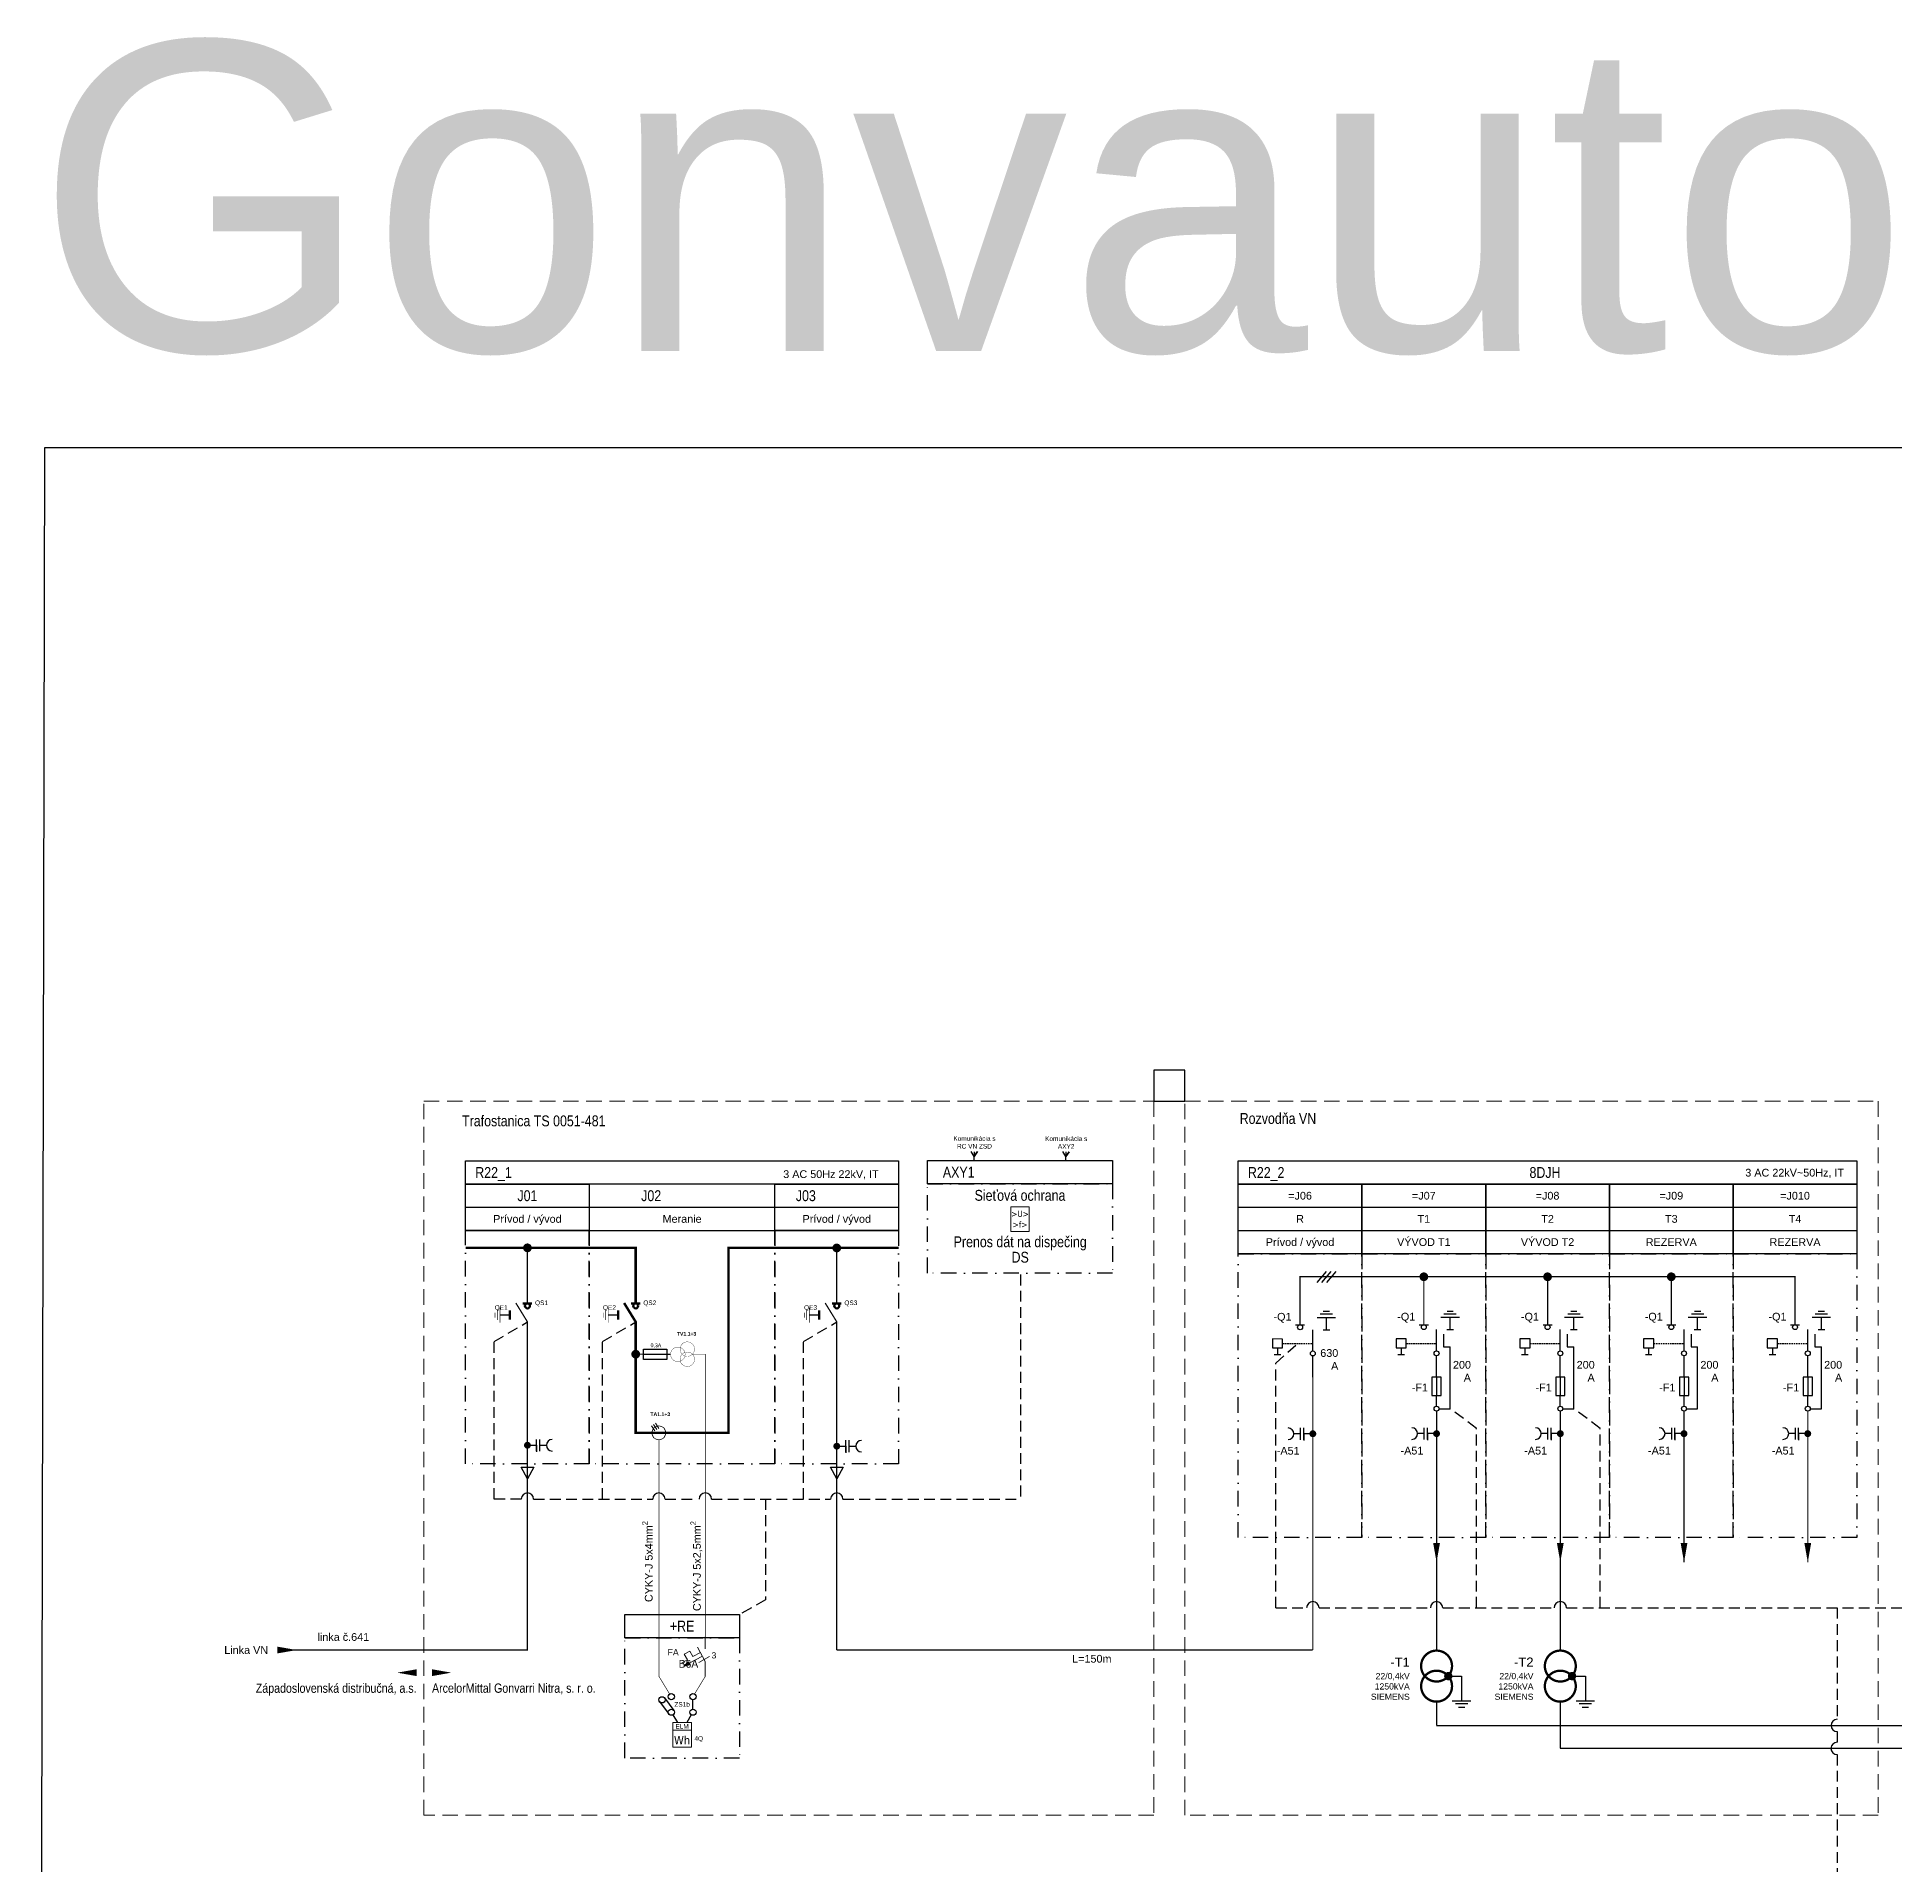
# Model space of a CAD drawing. Header units: millimetres. Extents: x -612 to 6794, y -5043 to 2163.
# Drawn here: x 3443 to 4043, y -2270 to -1680 of the extents above; entities that cross this region are included whole.
import ezdxf
from ezdxf.enums import TextEntityAlignment as Align

# ---------------------------------------------------------------- set-up
doc = ezdxf.new("R2018")
doc.units = ezdxf.units.MM
doc.header["$MEASUREMENT"] = 0
doc.linetypes.add('ČERCHOVANÁ', pattern=[1, 0.5, -0.25, 0, -0.25])
doc.linetypes.add('ČÁRKOVANÁ', pattern=[0.75, 0.5, -0.25])
doc.layers.get('Defpoints').update_dxf_attribs({"color": 250})
for name, color, linetype in [('10kV', 34, 'Continuous'), ('22kV', 34, 'Continuous'), ('400V', 7, 'Continuous'), ('Kable', 7, 'Continuous'), ('LEGRAND', 7, 'Continuous'), ('Pístroj_OZN', 230, 'Continuous'), ('RS', 40, 'Continuous')]:
    doc.layers.add(name, color=color, linetype=linetype)
doc.layers.add('Prístroj', color=7, linetype='Continuous', lineweight=13)
doc.styles.get("Standard").update_dxf_attribs({"font": 'arial.ttf'})
doc.styles.add('styl2', font='ARIALN.TTF', dxfattribs={"width": 0.85})
doc.styles.add('Tahoma', font='tahoma.ttf')

# ---------------------------------------------------------------- blocks, each defined once
blk = doc.blocks.new('VN MTP')
at = {"layer": '10kV', "color": 0, "lineweight": 13}
for p, q in [((-3.13, -1.15), (-1.46, -0.06)), ((-2.72, -1.78), (-1.05, -0.68)), ((-2.31, -2.41), (-0.64, -1.31))]:
    blk.add_line(p, q, dxfattribs=at)
blk.add_circle((0, 0), 2.25, dxfattribs=at)
blk = doc.blocks.new('VN odpojovac s uzemnovacom')
at = {"layer": '22kV', "linetype": 'Continuous', "lineweight": 50}
for p, q in [((-5.71, 8.93), (-5.71, 6.01)), ((-1.46, 11.25), (1.46, 11.25))]:
    blk.add_line(p, q, dxfattribs=at)
at = {"layer": '22kV', "flags": 128}
for points, const_width in [([(0, 15), (0, 11.25)], 0.4), ([(-10.52, 8.27), (-10.52, 6.67)], 0.2), ([(-9.71, 9.07), (-9.71, 5.87)], 0.2), ([(-5.71, 7.47), (-8.91, 7.47)], 0.4), ([(-8.91, 9.87), (-8.91, 5.07)], 0.2), ([(-3.75, 11.38), (0, 5.29), (0, 0)], 0.4)]:
    blk.add_lwpolyline(points, dxfattribs=dict(at, const_width=const_width))
at = {"layer": '22kV', "linetype": 'Continuous', "lineweight": 50}
blk.add_circle((0, 10.45), 0.8, dxfattribs=at)
blk = doc.blocks.new('Istič')
at = {"layer": 'Prístroj', "linetype": 'Continuous', "ltscale": 4}
blk.add_hatch(color=0, dxfattribs=at).paths.add_polyline_path([(-6.97, -9.55), (-5.41, -8.11), (-4.92, -9.02)], flags=0)
at = {"layer": 'Prístroj', "color": 0, "linetype": 'Continuous'}
for p, q in [((0, 0), (0, -3.89)), ((0, -8), (0, -12.8))]:
    blk.add_line(p, q, dxfattribs=at)
at = {"layer": 'Prístroj', "color": 0, "linetype": 'Continuous', "ltscale": 4}
for p, q in [((-6.8, -5.61), (-4.99, -4.62)), ((-5.81, -7.41), (-6.8, -5.61)), ((-4.99, -4.62), (-4, -6.42)), ((-1.6, -5.11), (-4, -6.42)), ((0, -8), (-2.57, -3.37)), ((-7.61, -8.4), (-5.81, -7.41)), ((-6.97, -9.55), (-5.41, -8.11)), ((-4.92, -9.02), (-6.97, -9.55)), ((-6.97, -9.55), (-6.97, -9.55)), ((-5.41, -8.11), (-4.92, -9.02)), ((-0.96, -6.26), (-5.17, -8.57)), ((-2.07, -8.37), (1.36, -6.43))]:
    blk.add_line(p, q, dxfattribs=at)
at = {"color": 0}
blk.add_attdef('POCET_POLOV', text='', height=2, dxfattribs=at).set_placement((2, -6), align=Align.MIDDLE_LEFT)
at = {"lineweight": 30, "flags": 104}
blk.add_attdef('POPIS', text='', height=1.8, dxfattribs=at).set_placement((-8.61, -7.5), align=Align.TOP_RIGHT)
at = {"layer": 'Pístroj_OZN'}
blk.add_attdef('OZNACENIE', text='', height=2, dxfattribs=at).set_placement((-8.61, -6), align=Align.RIGHT)
blk = doc.blocks.new('Elektromer')
at = {"layer": 'Prístroj', "color": 0, "linetype": 'Continuous', "ltscale": 4}
blk.add_line((-3, -3.5), (3, -3.5), dxfattribs=at)
blk.add_lwpolyline([(-3, -9), (3, -9), (3, -1), (-3, -1)], close=True, dxfattribs=at)
at = {"lineweight": 30, "flags": 104}
blk.add_attdef('POPIS', text='', height=1.8, dxfattribs=at).set_placement((-4, -5), align=Align.TOP_RIGHT)
at = {"layer": 'Prístroj', "style": 'Tahoma'}
blk.add_text('Wh', height=2.72625, dxfattribs=at).set_placement((0, -6.772625), align=Align.MIDDLE_CENTER)
at = {"layer": 'Pístroj_OZN'}
blk.add_attdef('OZNACENIE', text='', height=2, dxfattribs=at).set_placement((-4, -3.5), align=Align.RIGHT)

msp = doc.modelspace()

# ---------------------------------------------------------------- linework, layer by layer
for p, q in [((3648.39, -2221.91), (3649.87, -2224.35)), ((3654.35, -2221.91), (3652.87, -2224.35))]:
    msp.add_line(p, q)
msp.add_lwpolyline([(3445.41, -1812.27), (5390.98, -1812.27), (5388.45, -2974.54), (3442.88, -2974.54)], close=True)
at = {"lineweight": 30}
for points in [[(3895.26, -2225.34), (4077.86, -2225.34), (4077.86, -2122.43)], [(3935.26, -2232.69), (4462.28, -2232.69), (4462.28, -2122.43)]]:
    msp.add_lwpolyline(points, dxfattribs=at)
at = {"layer": '10kV', "color": 0, "ltscale": 5}
for p, q in [((3581.37, -2057.84), (3621.37, -2057.84)), ((3621.37, -2057.84), (3681.37, -2057.84)), ((3621.37, -2057.84), (3681.37, -2057.84)), ((3681.37, -2057.84), (3721.37, -2057.84)), ((3581.37, -2065.34), (3681.37, -2065.34)), ((3681.37, -2065.34), (3721.37, -2065.34))]:
    msp.add_line(p, q, dxfattribs=at)
for points in [[(3581.37, -2042.84), (3721.37, -2042.84), (3721.37, -2050.34), (3581.37, -2050.34)], [(3581.37, -2050.34), (3621.37, -2050.34), (3621.37, -2065.34), (3581.37, -2065.34)], [(3681.37, -2050.34), (3721.37, -2050.34), (3721.37, -2065.34), (3681.37, -2065.34)], [(3632.87, -2189.47), (3669.87, -2189.47), (3669.87, -2196.97), (3632.87, -2196.97)]]:
    msp.add_lwpolyline(points, close=True, dxfattribs=at)
at = {"layer": '10kV', "color": 0, "linetype": 'ČERCHOVANÁ', "ltscale": 10}
for points in [[(3581.37, -2065.34), (3621.37, -2065.34), (3621.37, -2140.77), (3581.37, -2140.77)], [(3621.37, -2065.34), (3681.37, -2065.34), (3681.37, -2140.77), (3621.37, -2140.77)], [(3669.87, -2235.89), (3632.87, -2235.89), (3632.87, -2196.97), (3669.87, -2196.97)]]:
    msp.add_lwpolyline(points, close=True, dxfattribs=at)
at = {"layer": '22kV', "color": 0}
for p, q in [((3831.14, -2057.84), (3871.14, -2057.84)), ((3871.14, -2057.84), (3911.14, -2057.84)), ((3911.14, -2057.84), (3951.14, -2057.84)), ((3951.14, -2057.84), (3991.14, -2057.84)), ((3991.14, -2057.84), (4031.14, -2057.84)), ((3831.14, -2065.34), (3871.14, -2065.34)), ((3871.14, -2065.34), (3911.14, -2065.34)), ((3911.14, -2065.34), (3951.14, -2065.34)), ((3951.14, -2065.34), (3991.14, -2065.34)), ((3991.14, -2065.34), (4031.14, -2065.34))]:
    msp.add_line(p, q, dxfattribs=at)
at = {"layer": '22kV'}
for p, q in [((3859.55, -2078.54), (3856.53, -2082.13)), ((3861.11, -2078.54), (3858.1, -2082.13)), ((3862.67, -2078.54), (3859.66, -2082.13)), ((3895.26, -2112.71), (3895.26, -2118.71)), ((3935.26, -2112.71), (3935.26, -2118.71)), ((3975.26, -2112.71), (3975.26, -2118.71)), ((4015.26, -2112.71), (4015.26, -2118.71)), ((3851.28, -2131.05), (3849.1, -2131.05)), ((3851.28, -2132.96), (3851.28, -2129.14)), ((3852.31, -2132.96), (3852.31, -2129.14)), ((3855.26, -2131.05), (3852.31, -2131.05)), ((3852.31, -2131.05), (3852.31, -2133.17)), ((3891.28, -2131.01), (3889.1, -2131.01)), ((3891.28, -2132.92), (3891.28, -2129.11)), ((3892.31, -2132.92), (3892.31, -2129.11)), ((3895.26, -2131.01), (3892.31, -2131.01)), ((3892.31, -2131.01), (3892.31, -2133.13)), ((3931.28, -2131.01), (3929.1, -2131.01)), ((3931.28, -2132.92), (3931.28, -2129.11)), ((3932.31, -2132.92), (3932.31, -2129.11)), ((3935.26, -2131.01), (3932.31, -2131.01)), ((3932.31, -2131.01), (3932.31, -2133.13)), ((3971.28, -2131.01), (3969.1, -2131.01)), ((3971.28, -2132.92), (3971.28, -2129.11)), ((3972.31, -2132.92), (3972.31, -2129.11)), ((3975.26, -2131.01), (3972.31, -2131.01)), ((3972.31, -2131.01), (3972.31, -2133.13)), ((4011.28, -2131.01), (4009.1, -2131.01)), ((4011.28, -2132.92), (4011.28, -2129.11)), ((4012.31, -2132.92), (4012.31, -2129.11)), ((4015.26, -2131.01), (4012.31, -2131.01)), ((4012.31, -2131.01), (4012.31, -2133.13)), ((3601.37, -2134.76), (3604.32, -2134.76)), ((3604.32, -2136.67), (3604.32, -2132.85)), ((3604.32, -2134.76), (3604.32, -2136.88)), ((3605.34, -2136.67), (3605.34, -2132.85)), ((3605.34, -2134.76), (3607.52, -2134.76)), ((3701.37, -2135.06), (3704.32, -2135.06)), ((3704.32, -2136.97), (3704.32, -2133.15)), ((3704.32, -2135.06), (3704.32, -2137.18)), ((3705.34, -2136.97), (3705.34, -2133.15)), ((3705.34, -2135.06), (3707.52, -2135.06))]:
    msp.add_line(p, q, dxfattribs=at)
at = {"layer": '22kV', "linetype": 'Continuous'}
for p, q in [((3849.68, -2095.82), (3852.61, -2095.82)), ((3849.68, -2095.82), (3852.61, -2095.82)), ((3889.68, -2095.79), (3892.61, -2095.79)), ((3929.68, -2095.79), (3932.61, -2095.79)), ((3969.68, -2095.79), (3972.61, -2095.79)), ((4009.68, -2095.79), (4012.61, -2095.79)), ((3855.26, -2104.28), (3855.26, -2097.42)), ((3858.57, -2097.42), (3860.72, -2097.42)), ((3895.26, -2104.25), (3895.26, -2097.39)), ((3897.51, -2098.83), (3897.51, -2102.94)), ((3898.57, -2097.39), (3900.72, -2097.39)), ((3935.26, -2104.25), (3935.26, -2097.39)), ((3937.51, -2098.83), (3937.51, -2102.94)), ((3938.57, -2097.39), (3940.72, -2097.39)), ((3975.26, -2104.25), (3975.26, -2097.39)), ((3977.51, -2098.83), (3977.51, -2102.94)), ((3978.57, -2097.39), (3980.72, -2097.39)), ((4015.26, -2104.25), (4015.26, -2097.39)), ((4017.51, -2098.83), (4017.51, -2102.94)), ((4018.57, -2097.39), (4020.72, -2097.39)), ((3842.75, -2105.45), (3844.88, -2105.45)), ((3843.82, -2103.29), (3843.82, -2105.45)), ((3855.26, -2112.74), (3855.26, -2105.88)), ((3882.75, -2105.41), (3884.88, -2105.41)), ((3883.82, -2103.25), (3883.82, -2105.41)), ((3895.26, -2112.71), (3895.26, -2105.85)), ((3897.51, -2102.94), (3899.64, -2102.94)), ((3899.64, -2122.94), (3899.64, -2102.94)), ((3922.75, -2105.41), (3924.88, -2105.41)), ((3923.82, -2103.25), (3923.82, -2105.41)), ((3935.26, -2112.71), (3935.26, -2105.85)), ((3937.51, -2102.94), (3939.64, -2102.94)), ((3939.64, -2122.94), (3939.64, -2102.94)), ((3962.75, -2105.41), (3964.88, -2105.41)), ((3963.82, -2103.25), (3963.82, -2105.41)), ((3975.26, -2112.71), (3975.26, -2105.85)), ((3977.51, -2102.94), (3979.64, -2102.94)), ((3979.64, -2122.94), (3979.64, -2102.94)), ((4002.75, -2105.41), (4004.88, -2105.41)), ((4003.82, -2103.25), (4003.82, -2105.41)), ((4015.26, -2112.71), (4015.26, -2105.85)), ((4017.51, -2102.94), (4019.64, -2102.94)), ((4019.64, -2122.94), (4019.64, -2102.94)), ((3895.26, -2122.14), (3895.26, -2118.71)), ((3935.26, -2122.14), (3935.26, -2118.71)), ((3975.26, -2122.14), (3975.26, -2118.71)), ((4015.26, -2122.14), (4015.26, -2118.71)), ((3896.06, -2122.94), (3899.64, -2122.94)), ((3936.06, -2122.94), (3939.64, -2122.94)), ((3976.06, -2122.94), (3979.64, -2122.94)), ((4016.06, -2122.94), (4019.64, -2122.94))]:
    msp.add_line(p, q, dxfattribs=at)
at = {"layer": '22kV', "ltscale": 10}
for p, q in [((3856.64, -2093.43), (3862.64, -2093.43)), ((3861.64, -2092.43), (3857.64, -2092.43)), ((3858.64, -2091.43), (3860.64, -2091.43)), ((3859.64, -2097.42), (3859.64, -2093.43)), ((3896.64, -2093.39), (3902.64, -2093.39)), ((3901.64, -2092.39), (3897.64, -2092.39)), ((3898.64, -2091.39), (3900.64, -2091.39)), ((3899.64, -2097.39), (3899.64, -2093.39)), ((3936.64, -2093.39), (3942.64, -2093.39)), ((3941.64, -2092.39), (3937.64, -2092.39)), ((3938.64, -2091.39), (3940.64, -2091.39)), ((3939.64, -2097.39), (3939.64, -2093.39)), ((3976.64, -2093.39), (3982.64, -2093.39)), ((3981.64, -2092.39), (3977.64, -2092.39)), ((3978.64, -2091.39), (3980.64, -2091.39)), ((3979.64, -2097.39), (3979.64, -2093.39)), ((4016.64, -2093.39), (4022.64, -2093.39)), ((4021.64, -2092.39), (4017.64, -2092.39)), ((4018.64, -2091.39), (4020.64, -2091.39)), ((4019.64, -2097.39), (4019.64, -2093.39)), ((3599.33, -2141.81), (3603.41, -2141.81)), ((3601.37, -2145.58), (3599.33, -2141.81)), ((3603.41, -2141.81), (3601.37, -2145.58)), ((3699.33, -2141.81), (3703.41, -2141.81)), ((3701.37, -2145.58), (3699.33, -2141.81)), ((3703.41, -2141.81), (3701.37, -2145.58))]:
    msp.add_line(p, q, dxfattribs=at)
at = {"layer": '22kV', "linetype": 'ČÁRKOVANÁ'}
for p, q in [((3845.47, -2101.87), (3855.26, -2101.89)), ((3885.47, -2101.84), (3895.26, -2101.86)), ((3925.47, -2101.84), (3935.26, -2101.86)), ((3965.47, -2101.84), (3975.26, -2101.86)), ((4005.47, -2101.84), (4015.26, -2101.86))]:
    msp.add_line(p, q, dxfattribs=at)
at = {"layer": '22kV', "color": 0, "ltscale": 5}
for points in [[(3831.14, -2042.84), (4031.14, -2042.84), (4031.14, -2050.34), (3831.14, -2050.34)], [(3831.14, -2050.34), (3871.14, -2050.34), (3871.14, -2072.84), (3831.14, -2072.84)], [(3871.14, -2050.34), (3911.14, -2050.34), (3911.14, -2072.84), (3871.14, -2072.84)], [(3911.14, -2050.34), (3951.14, -2050.34), (3951.14, -2072.84), (3911.14, -2072.84)], [(3951.14, -2050.34), (3991.14, -2050.34), (3991.14, -2072.84), (3951.14, -2072.84)], [(3991.14, -2050.34), (4031.14, -2050.34), (4031.14, -2072.84), (3991.14, -2072.84)]]:
    msp.add_lwpolyline(points, close=True, dxfattribs=at)
at = {"layer": '22kV', "color": 0, "linetype": 'ČERCHOVANÁ', "ltscale": 10}
for points in [[(3730.66, -2050.23), (3790.54, -2050.23), (3790.54, -2079.12), (3730.66, -2079.12)], [(3681.37, -2065.34), (3721.37, -2065.34), (3721.37, -2140.77), (3681.37, -2140.77)], [(3831.14, -2072.84), (3871.14, -2072.84), (3871.14, -2164.63), (3831.14, -2164.63)], [(3871.14, -2072.84), (3911.14, -2072.84), (3911.14, -2164.63), (3871.14, -2164.63)], [(3911.14, -2072.84), (3951.14, -2072.84), (3951.14, -2164.63), (3911.14, -2164.63)], [(3951.14, -2072.84), (3991.14, -2072.84), (3991.14, -2164.63), (3951.14, -2164.63)], [(3991.14, -2072.84), (4031.14, -2072.84), (4031.14, -2164.63), (3991.14, -2164.63)]]:
    msp.add_lwpolyline(points, close=True, dxfattribs=at)
at = {"layer": '22kV', "const_width": 0.8}
for points in [[(3581.37, -2070.95), (3621.37, -2070.95)], [(3621.37, -2070.95), (3636.37, -2070.95), (3636.37, -2088.91)], [(3632.62, -2088.78), (3636.37, -2094.88), (3636.37, -2130.77), (3666.37, -2130.77), (3666.37, -2070.95), (3681.37, -2070.95)], [(3681.37, -2070.95), (3721.37, -2070.95)]]:
    msp.add_lwpolyline(points, dxfattribs=at)
at = {"layer": '22kV', "const_width": 1.29}
for points in [[(3602.14, -2070.95, 1), (3600.6, -2070.95, 1), (3602.14, -2070.95, 0.272597)], [(3702.14, -2070.99, 1), (3700.6, -2070.99, 1), (3702.14, -2070.99, 0.272597)], [(3891.91, -2080.3, 1), (3890.38, -2080.3, 1), (3891.91, -2080.3, 0.272597)], [(3931.91, -2080.3, 1), (3930.38, -2080.3, 1), (3931.91, -2080.3, 0.272597)], [(3971.91, -2080.3, 1), (3970.38, -2080.3, 1), (3971.91, -2080.3, 0.272597)], [(3637.14, -2105.32, 1), (3635.6, -2105.32, 1), (3637.14, -2105.32, 0.272597)]]:
    msp.add_lwpolyline(points, format="xyb", dxfattribs=at)
at = {"layer": '22kV', "const_width": 0.4, "flags": 128}
for points in [[(3601.37, -2085.16), (3601.37, -2070.95)], [(3701.37, -2085.23), (3701.37, -2070.95)], [(3851.14, -2092.84), (3851.14, -2080.3), (4011.14, -2080.3), (4011.14, -2092.84)], [(3891.14, -2092.8), (3891.14, -2080.27)], [(3931.14, -2092.8), (3931.14, -2080.27)], [(3971.14, -2092.8), (3971.14, -2080.27)], [(3851.14, -2092.07), (3851.14, -2095.82)], [(3851.14, -2092.07), (3851.14, -2095.82)], [(3891.14, -2092.04), (3891.14, -2095.79)], [(3931.14, -2092.04), (3931.14, -2095.79)], [(3971.14, -2092.04), (3971.14, -2095.79)], [(4011.14, -2092.04), (4011.14, -2095.79)], [(3520.73, -2200.95), (3601.37, -2200.95), (3601.37, -2100.16)], [(3701.37, -2200.95), (3701.37, -2100.23)], [(3636.37, -2105.32), (3647.66, -2105.37)], [(3855.26, -2200.95), (3701.37, -2200.95)]]:
    msp.add_lwpolyline(points, dxfattribs=at)
at = {"layer": '22kV', "flags": 128}
for points, const_width in [([(3653.04, -2106.02, 1), (3653.04, -2101.34, 1), (3653.04, -2106.02, -1)], 0.0936), ([(3650, -2107.71, 1), (3650, -2103.03, 1), (3650, -2107.71, -1)], 0.0936), ([(3653.04, -2109.3, 1), (3653.04, -2104.62, 1), (3653.04, -2109.3, -1)], 0.0936), ([(3890.26, -2206.14, 1), (3900.26, -2206.14, 1), (3890.26, -2206.14, -1)], 0.75), ([(3930.26, -2206.14, 1), (3940.26, -2206.14, 1), (3930.26, -2206.14, -1)], 0.75)]:
    msp.add_lwpolyline(points, format="xyb", dxfattribs=dict(at, const_width=const_width))
at = {"layer": '22kV'}
msp.add_lwpolyline([(3842.17, -2103.27), (3845.47, -2103.31), (3845.47, -2100.43), (3842.17, -2100.38)], close=True, dxfattribs=at)
at = {"layer": '22kV', "flags": 128}
for points in [[(3882.17, -2103.23), (3885.47, -2103.28), (3885.47, -2100.39), (3882.17, -2100.35)], [(3922.17, -2103.23), (3925.47, -2103.28), (3925.47, -2100.39), (3922.17, -2100.35)], [(3962.17, -2103.23), (3965.47, -2103.28), (3965.47, -2100.39), (3962.17, -2100.35)], [(4002.17, -2103.23), (4005.47, -2103.28), (4005.47, -2100.39), (4002.17, -2100.35)], [(3893.76, -2118.71), (3896.76, -2118.71), (3896.76, -2112.71), (3893.76, -2112.71)], [(3933.76, -2118.71), (3936.76, -2118.71), (3936.76, -2112.71), (3933.76, -2112.71)], [(3973.76, -2118.71), (3976.76, -2118.71), (3976.76, -2112.71), (3973.76, -2112.71)], [(4013.76, -2118.71), (4016.76, -2118.71), (4016.76, -2112.71), (4013.76, -2112.71)]]:
    msp.add_lwpolyline(points, close=True, dxfattribs=at)
at = {"layer": '22kV', "lineweight": -3, "ltscale": 10}
msp.add_lwpolyline([(3638.87, -2106.99), (3638.87, -2103.66), (3646.44, -2103.66), (3646.44, -2106.99)], close=True, dxfattribs=at)
at = {"layer": '22kV', "lineweight": -3, "ltscale": 10, "const_width": 0.4, "flags": 128}
for points in [[(3855.26, -2105.88), (3855.26, -2200.95)], [(3895.26, -2123.74), (3895.26, -2201.14)], [(3935.26, -2123.74), (3935.26, -2201.14)], [(3975.26, -2123.74), (3975.26, -2172.6)], [(4015.26, -2123.74), (4015.26, -2172.6)]]:
    msp.add_lwpolyline(points, dxfattribs=at)
at = {"layer": '22kV', "const_width": 1.11}
for points in [[(3855.81, -2131.05, 1), (3854.7, -2131.05, 1)], [(3895.81, -2131.01, 1), (3894.7, -2131.01, 1)], [(3935.81, -2131.01, 1), (3934.7, -2131.01, 1)], [(3975.81, -2131.01, 1), (3974.7, -2131.01, 1)], [(4015.81, -2131.01, 1), (4014.7, -2131.01, 1)], [(3601.92, -2134.76, 1), (3600.82, -2134.76, 1)], [(3701.92, -2135.06, 1), (3700.82, -2135.06, 1)]]:
    msp.add_lwpolyline(points, format="xyb", close=True, dxfattribs=at)
at = {"layer": '22kV', "linetype": 'Continuous'}
for centre in [(3851.14, -2096.62), (3851.14, -2096.62), (3891.14, -2096.59), (3931.14, -2096.59), (3971.14, -2096.59), (4011.14, -2096.59), (3855.26, -2105.08), (3895.26, -2105.05), (3935.26, -2105.05), (3975.26, -2105.05), (4015.26, -2105.05), (3895.26, -2122.94), (3935.26, -2122.94), (3975.26, -2122.94), (4015.26, -2122.94)]:
    msp.add_circle(centre, 0.8, dxfattribs=at)
at = {"layer": '22kV'}
for centre, start, end in [((3847.24, -2131.05), 270, 90), ((3887.24, -2131.01), 270, 90), ((3927.24, -2131.01), 270, 90), ((3967.24, -2131.01), 270, 90), ((4007.24, -2131.01), 270, 90), ((3609.38, -2134.76), 90, 270), ((3709.38, -2135.06), 90, 270)]:
    msp.add_arc(centre, 1.87, start, end, dxfattribs=at)
at = {"layer": '22kV', "color": 0}
for points in [[(3896.35, -2166.35), (3895.26, -2172.6), (3894.16, -2166.35), (3895.26, -2172.6)], [(3936.35, -2166.35), (3935.26, -2172.6), (3934.16, -2166.35), (3935.26, -2172.6)], [(3976.35, -2166.35), (3975.26, -2172.6), (3974.16, -2166.35), (3975.26, -2172.6)], [(4016.35, -2166.35), (4015.26, -2172.6), (4014.16, -2166.35), (4015.26, -2172.6)], [(3520.54, -2202.05), (3526.79, -2200.96), (3520.54, -2199.86), (3526.79, -2200.96)]]:
    msp.add_solid(points, dxfattribs=at)
at = {"layer": '22kV', "color": 251}
for points in [[(3565.53, -2207.18), (3559.28, -2208.27), (3565.53, -2209.37), (3559.28, -2208.27)], [(3570.53, -2207.18), (3576.78, -2208.27), (3570.53, -2209.37), (3576.78, -2208.27)]]:
    msp.add_solid(points, dxfattribs=at)
at = {"layer": '400V', "color": 94, "true_color": 0x00a800}
for p, q in [((3899.05, -2209.39), (3903.35, -2209.39)), ((3903.35, -2209.39), (3903.35, -2217.39)), ((3939.05, -2209.39), (3943.35, -2209.39)), ((3943.35, -2209.39), (3943.35, -2217.39)), ((3900.35, -2217.39), (3906.35, -2217.39)), ((3905.35, -2218.39), (3901.35, -2218.39)), ((3902.35, -2219.39), (3904.35, -2219.39)), ((3940.35, -2217.39), (3946.35, -2217.39)), ((3945.35, -2218.39), (3941.35, -2218.39)), ((3942.35, -2219.39), (3944.35, -2219.39))]:
    msp.add_line(p, q, dxfattribs=at)
at = {"layer": '400V'}
msp.add_line((3654.87, -2220.05), (3654.87, -2217.05), dxfattribs=at)
at = {"layer": '400V', "color": 230, "ltscale": 5}
msp.add_lwpolyline([(3730.66, -2042.73), (3790.54, -2042.73), (3790.54, -2050.23), (3730.66, -2050.23)], close=True, dxfattribs=at)
at = {"layer": '400V', "const_width": 0.2, "flags": 128}
for points in [[(3654.71, -2105.32), (3658.87, -2105.32), (3658.87, -2200.55)], [(3643.87, -2133.07), (3643.87, -2209.47), (3647.35, -2215.2)], [(3655.39, -2215.2), (3658.87, -2209.46), (3658.87, -2206.08)]]:
    msp.add_lwpolyline(points, dxfattribs=at)
at = {"layer": '400V', "const_width": 0.75, "flags": 128}
for points in [[(3890.26, -2212.64, 1), (3900.26, -2212.64, 1), (3890.26, -2212.64, -1)], [(3930.26, -2212.64, 1), (3940.26, -2212.64, 1), (3930.26, -2212.64, -1)]]:
    msp.add_lwpolyline(points, format="xyb", dxfattribs=at)
at = {"layer": '400V', "color": 3, "const_width": 1.23}
for points in [[(3899.78, -2209.39, 1), (3898.32, -2209.39, 1), (3899.78, -2209.39, 0.272597)], [(3939.78, -2209.39, 1), (3938.32, -2209.39, 1), (3939.78, -2209.39, 0.272597)]]:
    msp.add_lwpolyline(points, format="xyb", dxfattribs=at)
at = {"layer": '400V', "lineweight": -3, "ltscale": 10, "const_width": 0.4, "flags": 128}
for points in [[(3895.26, -2217.64), (3895.26, -2225.34)], [(3935.26, -2217.64), (3935.26, -2232.69)]]:
    msp.add_lwpolyline(points, dxfattribs=at)
at = {"layer": 'Defpoints'}
msp.add_lwpolyline([(3803.9, -2023.56), (3813.9, -2023.56), (3813.9, -2013.56), (3803.9, -2013.56)], close=True, dxfattribs=at)
at = {"layer": 'LEGRAND'}
for p, q in [((3643.92, -2217.45), (3646.92, -2221.45)), ((3645.67, -2216.45), (3648.67, -2220.45))]:
    msp.add_line(p, q, dxfattribs=at)
for centre in [(3647.87, -2216.05), (3654.87, -2216.05), (3644.87, -2217.05), (3647.87, -2221.05), (3654.87, -2221.05)]:
    msp.add_circle(centre, 1, dxfattribs=at)
at = {"layer": 'Prístroj', "color": 253, "linetype": 'ČÁRKOVANÁ', "ltscale": 10}
for points in [[(3567.89, -2023.56), (3803.9, -2023.56), (3803.9, -2254.35), (3567.89, -2254.35)], [(3813.9, -2023.56), (4038.06, -2023.56), (4038.06, -2254.35), (3813.9, -2254.35)]]:
    msp.add_lwpolyline(points, close=True, dxfattribs=at)
at = {"layer": 'Prístroj', "color": 0, "linetype": 'Continuous', "ltscale": 4}
msp.add_lwpolyline([(3757.6, -2065.64), (3763.6, -2065.64), (3763.6, -2057.64), (3757.6, -2057.64)], close=True, dxfattribs=at)
at = {"layer": 'RS', "color": 1, "linetype": 'ČÁRKOVANÁ', "ltscale": 7}
for points in [[(3745.75, -2042.73), (3745.75, -2041.4), (3746.82, -2039.83), (3745.75, -2041.4), (3744.84, -2039.81)], [(3745.75, -2039.9), (3745.75, -2041.4)]]:
    msp.add_lwpolyline(points, dxfattribs=at)
at = {"layer": 'RS', "linetype": 'ČÁRKOVANÁ', "ltscale": 7}
for points in [[(3775.41, -2042.73), (3775.41, -2041.43), (3776.47, -2039.86), (3775.41, -2041.43), (3774.49, -2039.83)], [(3775.41, -2039.93), (3775.41, -2041.43)], [(3760.77, -2079.57), (3760.77, -2152.15)], [(3590.62, -2152.15), (3590.62, -2101.24), (3601.37, -2094.88)], [(3625.62, -2152.15), (3625.62, -2101.24), (3636.37, -2094.88)], [(3690.62, -2152.15), (3690.62, -2101.24), (3701.37, -2094.88)], [(3843.33, -2187.3), (3843.33, -2108.24), (3850.36, -2101.88)], [(3908.13, -2187.3), (3908.13, -2129.3), (3899.64, -2122.94)], [(3948.13, -2187.3), (3948.13, -2129.3), (3939.64, -2122.94)], [(3599.37, -2152.15), (3590.62, -2152.15)], [(3603.37, -2152.15), (3641.87, -2152.15)], [(3645.87, -2152.15), (3655.8, -2152.15)], [(3660.87, -2152.15), (3699.37, -2152.15)], [(3678.35, -2152.15), (3678.35, -2184.71), (3669.87, -2189.47)], [(3703.37, -2152.15), (3760.77, -2152.15)], [(3843.33, -2187.3), (3853.26, -2187.3)], [(3857.26, -2187.3), (3893.26, -2187.3)], [(3897.26, -2187.3), (3933.26, -2187.3)], [(3937.26, -2187.3), (4075.86, -2187.3)], [(4024.71, -2187.3), (4024.71, -2223.33)], [(4024.71, -2227.33), (4024.71, -2230.75)], [(4024.71, -2234.75), (4024.71, -2403.75), (4224.79, -2403.76)]]:
    msp.add_lwpolyline(points, dxfattribs=at)
at = {"layer": 'RS', "ltscale": 7}
for centre, start, end in [((3601.37, -2152.15), 0, 180), ((3643.87, -2152.15), 0, 180), ((3658.87, -2152.15), 0, 180), ((3701.37, -2152.15), 0, 180), ((3855.26, -2187.3), 0, 180), ((3895.26, -2187.3), 0, 180), ((3935.26, -2187.3), 0, 180), ((4024.77, -2225.33), 90, 270), ((4024.73, -2232.75), 90, 270)]:
    msp.add_arc(centre, 2, start, end, dxfattribs=at)

# ---------------------------------------------------------------- block references
for p in [(3601.37, -2100.16), (3636.37, -2100.16), (3701.37, -2100.16)]:
    msp.add_blockref('VN odpojovac s uzemnovacom', p)
at = {"layer": '22kV', "color": 0, "lineweight": -3, "rotation": 270}
msp.add_blockref('VN MTP', (3643.87, -2130.77), dxfattribs=at)
at = {"layer": 'Prístroj'}
ref = msp.add_blockref('Istič', (3658.87, -2196.67), dxfattribs=at)
ref.add_attrib('POCET_POLOV', '3', dxfattribs={"layer": '0', "color": 0, "height": 2}).set_placement((3660.87, -2202.67), align=Align.MIDDLE_LEFT)
ref.add_attrib('OZNACENIE', 'FA', dxfattribs={"layer": 'Pístroj_OZN', "color": 0, "height": 2}).set_placement((3650.26, -2202.67), align=Align.RIGHT)
lines = msp.add_mtext('B6A', dxfattribs={"layer": '0', "insert": (3650.26, -2204.17), "char_height": 2.5, "attachment_point": 1})
ref.add_attrib('POPIS', '', (3650.26, -2204.17), dxfattribs={"flags": 104}).embed_mtext(lines)
ref = msp.add_blockref('Elektromer', (3651.37, -2223.35), dxfattribs=at)
ref.add_attrib('OZNACENIE', 'ELM', dxfattribs={"layer": 'Pístroj_OZN', "color": 0, "height": 1.5}).set_placement((3651.37, -2225.62), align=Align.MIDDLE_CENTER)

# ---------------------------------------------------------------- texts
at = {"insert": (3442.2, -1681.07), "char_height": 100, "attachment_point": 1}
msp.add_mtext_dynamic_manual_height_columns('Gonvauto', width=842.1763, gutter_width=10, heights=[0], dxfattribs=at)
at = {"layer": '22kV', "color": 0, "style": 'styl2'}
for s, p in [('Trafostanica TS 0051-481', (3580.25, -2029.91)), ('Rozvodňa VN', (3831.61, -2029.12)), ('R22_1', (3584.5, -2046.59)), ('R22_2', (3834.27, -2046.59)), ('8DJH', (3925.3, -2046.59))]:
    msp.add_text(s, height=3.5, dxfattribs=at).set_placement(p, align=Align.MIDDLE_LEFT)
at = {"layer": '22kV', "color": 230, "style": 'styl2'}
msp.add_text('AXY1', height=3.5, dxfattribs=at).set_placement((3735.66, -2046.48), align=Align.MIDDLE_LEFT)
at = {"layer": '22kV', "color": 0, "style": 'styl2'}
for s, p in [('J01', (3601.37, -2054.09)), ('J02', (3641.37, -2054.09)), ('J03', (3691.37, -2054.09)), ('+RE', (3651.37, -2193.22))]:
    msp.add_text(s, height=3.5, dxfattribs=at).set_placement(p, align=Align.MIDDLE_CENTER)
at = {"layer": '22kV', "color": 0}
for s, p in [('=J06', (3851.14, -2054.09)), ('=J07', (3891.14, -2054.09)), ('=J08', (3931.14, -2054.09)), ('=J09', (3971.14, -2054.09)), ('=J010', (4011.14, -2054.09)), ('Prívod / vývod', (3601.37, -2061.59)), ('Meranie', (3651.37, -2061.59)), ('Prívod / vývod', (3701.37, -2061.59)), ('R', (3851.14, -2061.59)), ('T1', (3891.14, -2061.59)), ('T2', (3931.14, -2061.59)), ('T3', (3971.14, -2061.59)), ('T4', (4011.14, -2061.59)), ('Prívod / vývod', (3851.14, -2069.09)), ('VÝVOD T1', (3891.14, -2069.09)), ('VÝVOD T2', (3931.14, -2069.09)), ('REZERVA', (3971.14, -2069.09)), ('REZERVA', (4011.14, -2069.09))]:
    msp.add_text(s, height=2.5, dxfattribs=at).set_placement(p, align=Align.MIDDLE_CENTER)
at = {"layer": '22kV', "linetype": 'Continuous'}
for s, insert, char_height, width, attachment_point in [('\\pxql;{\\C0;QE1}', (3590.79, -2090.44), 1.5, 7.6586, 4), ('\\pxql;{\\C0;QS1}', (3603.83, -2088.91), 1.5, 7.6586, 4), ('\\pxql;{\\C0;QE2}', (3625.79, -2090.44), 1.5, 7.6586, 4), ('\\pxql;{\\C0;QS2}', (3638.83, -2088.91), 1.5, 7.6586, 4), ('\\pxql;{\\C0;QE3}', (3690.79, -2090.44), 1.5, 7.6586, 4), ('\\pxql;{\\C0;QS3}', (3703.83, -2088.91), 1.5, 7.6586, 4), ('{\\H1.25x;\\C0;-Q1}', (3848.37, -2091.98), 2, 7.6586, 3), ('{\\H1.25x;\\C0;-Q1}', (3888.37, -2091.94), 2, 7.6586, 3), ('{\\H1.25x;\\C0;-Q1}', (3928.37, -2091.94), 2, 7.6586, 3), ('{\\H1.25x;\\C0;-Q1}', (3968.37, -2091.94), 2, 7.6586, 3), ('{\\H1.25x;\\C0;-Q1}', (4008.37, -2091.94), 2, 7.6586, 3), ('\\A1;{\\fArial|b1|i0|c238|p34;\\C0;TV1.1÷3}', (3652.81, -2099.36), 1.2, 17.8996, 8), ('{\\C0;0,3A}', (3641.18, -2102.57), 1.2, 7.6586, 4), ('{\\H1.25x;\\C0;630 A}', (3863.49, -2103.69), 2, 7.6586, 3), ('{\\H1.25x;\\C0;200 A}', (3906.38, -2107.5), 2, 7.6586, 3), ('{\\H1.25x;\\C0;200 A}', (3946.38, -2107.5), 2, 7.6586, 3), ('{\\H1.25x;\\C0;200 A}', (3986.38, -2107.5), 2, 7.6586, 3), ('{\\H1.25x;\\C0;200 A}', (4026.38, -2107.5), 2, 7.6586, 3), ('{\\H1.25x;\\C0;-F1}', (3892.48, -2114.84), 2, 7.6586, 3), ('{\\H1.25x;\\C0;-F1}', (3932.48, -2114.84), 2, 7.6586, 3), ('{\\H1.25x;\\C0;-F1}', (3972.48, -2114.84), 2, 7.6586, 3), ('{\\H1.25x;\\C0;-F1}', (4012.48, -2114.84), 2, 7.6586, 3), ('\\A1;{\\fArial|b1|i0|c238|p34;\\C0;TA1.1÷3}', (3644.3, -2125.34), 1.2, 17.8996, 8), ('{\\H1.25x;\\C0;-A51}', (3850.99, -2135.29), 2, 7.6586, 3), ('{\\H1.25x;\\C0;-A51}', (3890.99, -2135.25), 2, 7.6586, 3), ('{\\H1.25x;\\C0;-A51}', (3930.99, -2135.25), 2, 7.6586, 3), ('{\\H1.25x;\\C0;-A51}', (3970.99, -2135.25), 2, 7.6586, 3), ('{\\H1.25x;\\C0;-A51}', (4010.99, -2135.25), 2, 7.6586, 3), ('\\pxqc;{\\C0;ZS1b}', (3651.37, -2218.55), 1.5, 7.6586, 5), ('\\pxqc;{\\C0;4Q}', (3656.74, -2229.76), 1.5, 7.6586, 5)]:
    msp.add_mtext(s, dxfattribs=dict(at, insert=insert, char_height=char_height, width=width, attachment_point=attachment_point))
at = {"layer": '22kV', "color": 230, "linetype": 'Continuous', "insert": (3541.86, -2196.76), "char_height": 2.5, "width": 19.4491, "attachment_point": 5}
msp.add_mtext('{\\C0;linka č.641}', dxfattribs=at)
at = {"layer": '22kV', "color": 0, "linetype": 'Continuous', "insert": (3517.54, -2200.96), "char_height": 2.5, "width": 41.8283, "attachment_point": 6}
msp.add_mtext('Linka VN ', dxfattribs=at)
at = {"layer": '400V', "color": 251, "lineweight": 13}
for s, p in [('3 AC 50Hz 22kV, IT ', (3715.89, -2047.12)), ('3 AC 22kV~50Hz, IT', (4026.99, -2046.65))]:
    msp.add_text(s, height=2.5, dxfattribs=at).set_placement(p, align=Align.MIDDLE_RIGHT)
at = {"layer": '400V', "style": 'styl2'}
for s, p in [('Sieťová ochrana', (3760.6, -2053.98)), ('Prenos dát na dispečing', (3760.66, -2068.98)), ('DS', (3760.66, -2073.98))]:
    msp.add_text(s, height=3.5, dxfattribs=at).set_placement(p, align=Align.MIDDLE_CENTER)
at = {"layer": '400V', "color": 251, "style": 'styl2'}
msp.add_text('Západoslovenská distribučná, a.s.', height=3, dxfattribs=at).set_placement((3565.53, -2213.28), align=Align.MIDDLE_RIGHT)
msp.add_text('ArcelorMittal Gonvarri Nitra, s. r. o.', height=3, dxfattribs=at).set_placement((3570.53, -2213.27), align=Align.MIDDLE_LEFT)
at = {"layer": '400V', "linetype": 'Continuous', "char_height": 2, "width": 19.5644, "attachment_point": 3}
for s, insert in [('\\pxqr;{\\H1.5x;-T1\\P}22/0,4kV\\P1250kVA\\PSIEMENS', (3886.59, -2203.38)), ('\\pxqr;{\\H1.5x;-T2\\P}22/0,4kV\\P1250kVA\\PSIEMENS', (3926.59, -2203.38))]:
    msp.add_mtext(s, dxfattribs=dict(at, insert=insert))
at = {"layer": 'Kable', "linetype": 'Continuous', "attachment_point": 8}
for s, insert, char_height, width in [('\\A1;Komunikácia s RC VN ZSD', (3745.88, -2038.87), 1.5, 13.8636), ('\\A1;Komunikácia s AXY2', (3775.53, -2038.9), 1.5, 13.8636), ('\\A1;L=150m', (3783.82, -2205.06), 2.5, 76.5397)]:
    msp.add_mtext(s, dxfattribs=dict(at, insert=insert, char_height=char_height, width=width))
at = {"layer": 'Kable', "linetype": 'Continuous', "char_height": 2.5, "width": 45.6568, "attachment_point": 9, "rotation": 90}
for s, insert in [('\\A1;\\pxqr;CYKY-J 5x4mm{\\H0.7x;\\S2^ ;}', (3641.87, -2159.26)), ('\\A1;\\pxqr;CYKY-J 5x2,5mm{\\H0.7x;\\S2^ ;}', (3657.87, -2159.26))]:
    msp.add_mtext(s, dxfattribs=dict(at, insert=insert))
at = {"layer": 'Prístroj', "style": 'Tahoma'}
for s, p in [('>U>', (3760.6, -2059.97)), ('>f>', (3760.6, -2063.42))]:
    msp.add_text(s, height=2, dxfattribs=at).set_placement(p, align=Align.MIDDLE_CENTER)

doc.saveas('drawing.dxf')
